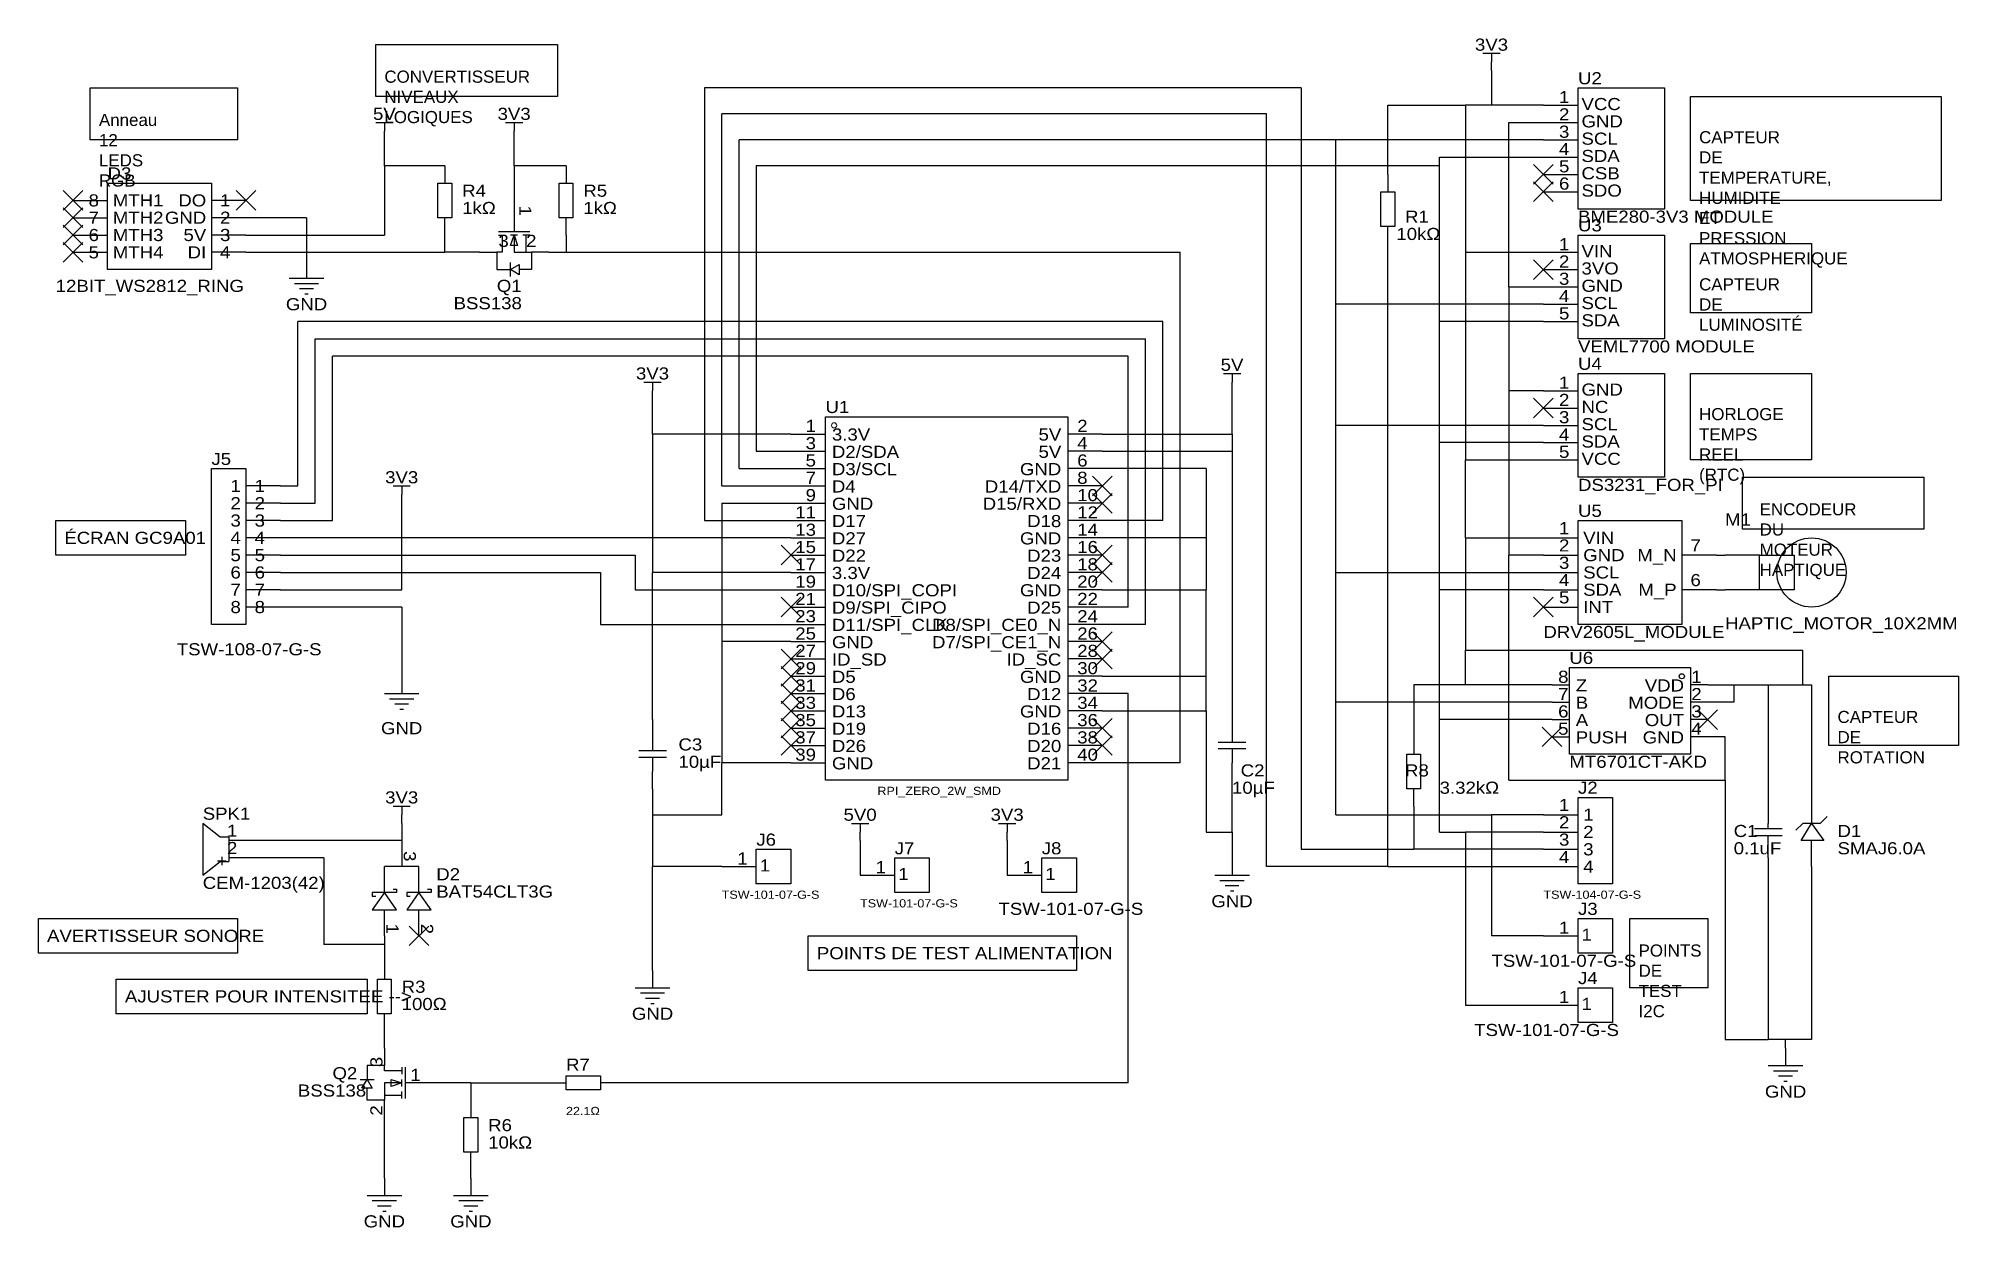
# Model space of a CAD drawing. Header units: millimetres. Extents: x 9 to 291, y 31 to 205.
import ezdxf
from ezdxf.enums import TextEntityAlignment as Align

# ---------------------------------------------------------------- set-up
doc = ezdxf.new("R2010")
doc.units = ezdxf.units.MM
doc.header["$MEASUREMENT"] = 0
doc.styles.get("Standard").update_dxf_attribs({"font": 'arial.ttf'})

msp = doc.modelspace()

# ---------------------------------------------------------------- linework, layer by layer
at = {"color": 1, "true_color": 0x000000}
for points in [[(58.42, 204.47), (85.09, 204.47), (85.09, 196.85), (58.42, 196.85)], [(16.51, 198.12), (38.1, 198.12), (38.1, 190.5), (16.51, 190.5)], [(251.46, 196.85), (288.29, 196.85), (288.29, 181.61), (251.46, 181.61)], [(251.46, 175.26), (269.24, 175.26), (269.24, 165.1), (251.46, 165.1)], [(251.46, 156.21), (269.24, 156.21), (269.24, 143.51), (251.46, 143.51)], [(259.08, 140.97), (285.75, 140.97), (285.75, 133.35), (259.08, 133.35)], [(11.43, 134.62), (30.48, 134.62), (30.48, 129.54), (11.43, 129.54)], [(271.78, 111.76), (290.83, 111.76), (290.83, 101.6), (271.78, 101.6)], [(8.89, 76.2), (38.1, 76.2), (38.1, 71.12), (8.89, 71.12)], [(242.57, 76.2), (254, 76.2), (254, 66.04), (242.57, 66.04)], [(121.92, 73.66), (161.29, 73.66), (161.29, 68.58), (121.92, 68.58)], [(20.32, 67.31), (57.15, 67.31), (57.15, 62.23), (20.32, 62.23)]]:
    msp.add_lwpolyline(points, close=True, dxfattribs=at)
at = {"color": 1, "true_color": 0xa00000}
for points in [[(220.98, 203.2), (223.52, 203.2)], [(222.25, 203.2), (222.25, 201.93)], [(58.42, 193.04), (60.96, 193.04)], [(59.69, 193.04), (59.69, 191.77)], [(77.47, 193.04), (80.01, 193.04)], [(78.74, 193.04), (78.74, 191.77)], [(78.74, 179.07), (78.74, 177.04)], [(76.96, 176.53), (76.96, 173.99), (76.2, 173.99), (76.2, 171.45), (78.23, 171.45)], [(76.45, 177.04), (81.03, 177.04)], [(76.45, 176.53), (77.47, 176.53)], [(79.25, 176.53), (78.23, 176.53)], [(78.74, 176.53), (78.74, 173.99), (81.28, 173.99), (81.28, 171.45), (79.5, 171.45)], [(81.03, 176.53), (80.01, 176.53)], [(80.52, 173.99), (80.52, 176.53)], [(78.23, 170.43), (78.23, 170.94), (78.23, 171.96), (78.23, 172.47)], [(45.72, 170.18), (50.8, 170.18)], [(46.48, 169.42), (50.04, 169.42)], [(47.24, 168.66), (49.28, 168.66)], [(48.01, 167.89), (48.51, 167.89)], [(182.88, 156.21), (185.42, 156.21)], [(184.15, 156.21), (184.15, 154.94)], [(97.79, 154.94), (100.33, 154.94)], [(99.06, 154.94), (99.06, 153.67)], [(60.96, 139.7), (63.5, 139.7)], [(62.23, 139.7), (62.23, 138.43)], [(261.62, 129.54), (256.54, 129.54)], [(261.62, 124.46), (256.54, 124.46)], [(59.69, 109.22), (64.77, 109.22)], [(60.45, 108.46), (64.01, 108.46)], [(61.21, 107.7), (63.25, 107.7)], [(61.98, 106.93), (62.48, 106.93)], [(99.06, 102.87), (99.06, 100.84)], [(182.12, 102.11), (186.18, 102.11)], [(184.15, 104.14), (184.15, 102.11)], [(97.03, 100.84), (101.09, 100.84)], [(101.09, 99.82), (97.03, 99.82)], [(99.06, 99.82), (99.06, 97.79)], [(186.18, 101.09), (182.12, 101.09)], [(184.15, 101.09), (184.15, 99.06)], [(60.96, 92.71), (63.5, 92.71)], [(62.23, 92.71), (62.23, 91.44)], [(271.53, 91.19), (270.51, 90.17), (267.97, 90.17), (266.95, 89.15)], [(36.83, 88.14), (35.56, 88.14), (33.02, 90.17), (33.02, 82.55), (35.56, 84.58), (36.83, 84.58)], [(36.83, 88.14), (36.83, 84.58)], [(128.27, 90.17), (130.81, 90.17)], [(129.54, 90.17), (129.54, 88.9)], [(149.86, 90.17), (152.4, 90.17)], [(151.13, 90.17), (151.13, 88.9)], [(260.86, 89.41), (264.92, 89.41)], [(260.86, 88.39), (264.92, 88.39)], [(262.89, 89.41), (262.89, 90.17)], [(262.89, 87.63), (262.89, 88.39)], [(59.69, 80.01), (59.69, 83.82)], [(64.77, 83.82), (59.69, 83.82)], [(64.77, 80.01), (64.77, 83.82)], [(181.61, 82.55), (186.69, 82.55)], [(182.37, 81.79), (185.93, 81.79)], [(60.96, 80.52), (61.47, 80.52), (61.47, 80.01), (57.91, 80.01), (57.91, 79.5), (58.42, 79.5)], [(66.04, 80.52), (66.55, 80.52), (66.55, 80.01), (62.99, 80.01), (62.99, 79.5), (63.5, 79.5)], [(183.13, 81.03), (185.17, 81.03)], [(183.9, 80.26), (184.4, 80.26)], [(59.69, 76.2), (59.69, 77.47)], [(64.77, 76.2), (64.77, 77.47)], [(96.52, 66.04), (101.6, 66.04)], [(97.28, 65.28), (100.84, 65.28)], [(98.04, 64.52), (100.08, 64.52)], [(98.81, 63.75), (99.31, 63.75)], [(62.23, 53.85), (59.69, 53.85), (59.69, 54.61), (57.15, 54.61), (57.15, 52.58)], [(62.23, 54.36), (62.23, 53.34)], [(62.74, 54.36), (62.74, 49.78)], [(262.89, 54.61), (267.97, 54.61)], [(263.65, 53.85), (267.21, 53.85)], [(56.13, 52.58), (56.64, 52.58), (57.66, 52.58), (58.17, 52.58)], [(62.23, 52.07), (59.69, 52.07), (59.69, 49.53), (57.15, 49.53), (57.15, 51.31)], [(62.23, 51.56), (62.23, 52.58)], [(62.23, 49.78), (62.23, 50.8)], [(64.77, 52.07), (62.74, 52.07)], [(264.41, 53.09), (266.45, 53.09)], [(265.18, 52.32), (265.68, 52.32)], [(59.69, 50.29), (62.23, 50.29)], [(57.15, 35.56), (62.23, 35.56)], [(57.91, 34.8), (61.47, 34.8)], [(58.67, 34.04), (60.71, 34.04)], [(69.85, 35.56), (74.93, 35.56)], [(70.61, 34.8), (74.17, 34.8)], [(71.37, 34.04), (73.41, 34.04)], [(59.44, 33.27), (59.94, 33.27)], [(72.14, 33.27), (72.64, 33.27)]]:
    msp.add_lwpolyline(points, dxfattribs=at)
at = {"color": 1, "true_color": 0x880000}
for points in [[(222.25, 200.66), (222.25, 201.93)], [(229.87, 195.58), (234.95, 195.58)], [(59.69, 190.5), (59.69, 191.77)], [(78.74, 190.5), (78.74, 191.77)], [(229.87, 193.04), (234.95, 193.04)], [(229.87, 190.5), (234.95, 190.5)], [(68.58, 186.69), (68.58, 184.15)], [(86.36, 186.69), (86.36, 184.15)], [(229.87, 187.96), (234.95, 187.96)], [(207.01, 185.42), (207.01, 182.88)], [(229.87, 185.42), (234.95, 185.42)], [(13.97, 181.61), (19.05, 181.61)], [(39.37, 181.61), (34.29, 181.61)], [(78.74, 181.61), (78.74, 179.07)], [(229.87, 182.88), (234.95, 182.88)], [(13.97, 179.07), (19.05, 179.07)], [(39.37, 179.07), (34.29, 179.07)], [(68.58, 176.53), (68.58, 179.07)], [(86.36, 176.53), (86.36, 179.07)], [(207.01, 175.26), (207.01, 177.8)], [(13.97, 176.53), (19.05, 176.53)], [(39.37, 176.53), (34.29, 176.53)], [(13.97, 173.99), (19.05, 173.99)], [(39.37, 173.99), (34.29, 173.99)], [(48.26, 172.72), (48.26, 170.18)], [(73.66, 173.99), (76.2, 173.99)], [(83.82, 173.99), (81.28, 173.99)], [(229.87, 173.99), (234.95, 173.99)], [(229.87, 171.45), (234.95, 171.45)], [(229.87, 168.91), (234.95, 168.91)], [(229.87, 166.37), (234.95, 166.37)], [(229.87, 163.83), (234.95, 163.83)], [(99.06, 152.4), (99.06, 153.67)], [(184.15, 153.67), (184.15, 154.94)], [(229.87, 153.67), (234.95, 153.67)], [(229.87, 151.13), (234.95, 151.13)], [(119.38, 147.32), (124.46, 147.32)], [(165.1, 147.32), (160.02, 147.32)], [(229.87, 148.59), (234.95, 148.59)], [(119.38, 144.78), (124.46, 144.78)], [(165.1, 144.78), (160.02, 144.78)], [(229.87, 146.05), (234.95, 146.05)], [(119.38, 142.24), (124.46, 142.24)], [(165.1, 142.24), (160.02, 142.24)], [(229.87, 143.51), (234.95, 143.51)], [(44.45, 139.7), (39.37, 139.7)], [(62.23, 137.16), (62.23, 138.43)], [(119.38, 139.7), (124.46, 139.7)], [(165.1, 139.7), (160.02, 139.7)], [(44.45, 137.16), (39.37, 137.16)], [(119.38, 137.16), (124.46, 137.16)], [(165.1, 137.16), (160.02, 137.16)], [(44.45, 134.62), (39.37, 134.62)], [(119.38, 134.62), (124.46, 134.62)], [(165.1, 134.62), (160.02, 134.62)], [(44.45, 132.08), (39.37, 132.08)], [(119.38, 132.08), (124.46, 132.08)], [(165.1, 132.08), (160.02, 132.08)], [(229.87, 132.08), (234.95, 132.08)], [(44.45, 129.54), (39.37, 129.54)], [(44.45, 127), (39.37, 127)], [(119.38, 129.54), (124.46, 129.54)], [(119.38, 127), (124.46, 127)], [(165.1, 129.54), (160.02, 129.54)], [(165.1, 127), (160.02, 127)], [(229.87, 129.54), (234.95, 129.54)], [(229.87, 127), (234.95, 127)], [(255.27, 129.54), (250.19, 129.54)], [(44.45, 124.46), (39.37, 124.46)], [(119.38, 124.46), (124.46, 124.46)], [(165.1, 124.46), (160.02, 124.46)], [(229.87, 124.46), (234.95, 124.46)], [(255.27, 124.46), (250.19, 124.46)], [(44.45, 121.92), (39.37, 121.92)], [(119.38, 121.92), (124.46, 121.92)], [(165.1, 121.92), (160.02, 121.92)], [(229.87, 121.92), (234.95, 121.92)], [(119.38, 119.38), (124.46, 119.38)], [(165.1, 119.38), (160.02, 119.38)], [(119.38, 116.84), (124.46, 116.84)], [(165.1, 116.84), (160.02, 116.84)], [(119.38, 114.3), (124.46, 114.3)], [(165.1, 114.3), (160.02, 114.3)], [(62.23, 111.76), (62.23, 109.22)], [(119.38, 111.76), (124.46, 111.76)], [(165.1, 111.76), (160.02, 111.76)], [(231.14, 110.49), (233.68, 110.49)], [(254, 110.49), (251.46, 110.49)], [(119.38, 109.22), (124.46, 109.22)], [(165.1, 109.22), (160.02, 109.22)], [(231.14, 107.95), (233.68, 107.95)], [(254, 107.95), (251.46, 107.95)], [(99.06, 105.41), (99.06, 102.87)], [(119.38, 106.68), (124.46, 106.68)], [(165.1, 106.68), (160.02, 106.68)], [(184.15, 106.68), (184.15, 104.14)], [(231.14, 105.41), (233.68, 105.41)], [(254, 105.41), (251.46, 105.41)], [(119.38, 104.14), (124.46, 104.14)], [(119.38, 101.6), (124.46, 101.6)], [(165.1, 104.14), (160.02, 104.14)], [(165.1, 101.6), (160.02, 101.6)], [(210.82, 102.87), (210.82, 100.33)], [(231.14, 102.87), (233.68, 102.87)], [(254, 102.87), (251.46, 102.87)], [(119.38, 99.06), (124.46, 99.06)], [(165.1, 99.06), (160.02, 99.06)], [(184.15, 96.52), (184.15, 99.06)], [(99.06, 95.25), (99.06, 97.79)], [(210.82, 92.71), (210.82, 95.25)], [(269.24, 93.98), (269.24, 90.17)], [(62.23, 90.17), (62.23, 91.44)], [(229.87, 91.44), (234.95, 91.44)], [(262.89, 92.71), (262.89, 90.17)], [(40.64, 87.63), (36.83, 87.63)], [(129.54, 87.63), (129.54, 88.9)], [(151.13, 87.63), (151.13, 88.9)], [(229.87, 88.9), (234.95, 88.9)], [(262.89, 85.09), (262.89, 87.63)], [(269.24, 83.82), (269.24, 87.63)], [(40.64, 85.09), (36.83, 85.09)], [(62.23, 86.36), (62.23, 83.82)], [(184.15, 85.09), (184.15, 82.55)], [(229.87, 86.36), (234.95, 86.36)], [(109.22, 83.82), (114.3, 83.82)], [(129.54, 82.55), (134.62, 82.55)], [(151.13, 82.55), (156.21, 82.55)], [(229.87, 83.82), (234.95, 83.82)], [(59.69, 73.66), (59.69, 76.2)], [(64.77, 73.66), (64.77, 76.2)], [(229.87, 73.66), (234.95, 73.66)], [(59.69, 69.85), (59.69, 67.31)], [(99.06, 68.58), (99.06, 66.04)], [(59.69, 59.69), (59.69, 62.23)], [(229.87, 63.5), (234.95, 63.5)], [(59.69, 57.15), (59.69, 54.61)], [(265.43, 57.15), (265.43, 54.61)], [(67.31, 52.07), (64.77, 52.07)], [(83.82, 52.07), (86.36, 52.07)], [(93.98, 52.07), (91.44, 52.07)], [(59.69, 46.99), (59.69, 49.53)], [(72.39, 49.53), (72.39, 46.99)], [(72.39, 39.37), (72.39, 41.91)], [(59.69, 38.1), (59.69, 35.56)], [(72.39, 38.1), (72.39, 35.56)]]:
    msp.add_lwpolyline(points, dxfattribs=at)
at = {"color": 1, "true_color": 0xff0000}
for points in [[(222.25, 200.66), (222.25, 195.58)], [(207.01, 195.58), (218.44, 195.58)], [(207.01, 185.42), (207.01, 195.58)], [(218.44, 195.58), (218.44, 173.99)], [(222.25, 195.58), (218.44, 195.58)], [(229.87, 195.58), (222.25, 195.58)], [(59.69, 186.69), (59.69, 190.5)], [(78.74, 186.69), (78.74, 190.5)], [(68.58, 186.69), (59.69, 186.69)], [(59.69, 186.69), (59.69, 176.53)], [(86.36, 186.69), (78.74, 186.69)], [(78.74, 186.69), (78.74, 181.61)], [(39.37, 176.53), (59.69, 176.53)], [(218.44, 173.99), (218.44, 143.51)], [(218.44, 173.99), (229.87, 173.99)], [(99.06, 147.32), (99.06, 152.4)], [(184.15, 147.32), (184.15, 153.67)], [(99.06, 147.32), (99.06, 127)], [(119.38, 147.32), (99.06, 147.32)], [(165.1, 147.32), (184.15, 147.32)], [(184.15, 147.32), (184.15, 144.78)], [(165.1, 144.78), (184.15, 144.78)], [(184.15, 144.78), (184.15, 106.68)], [(218.44, 132.08), (218.44, 143.51)], [(218.44, 143.51), (229.87, 143.51)], [(62.23, 124.46), (62.23, 137.16)], [(218.44, 132.08), (229.87, 132.08)], [(218.44, 132.08), (218.44, 115.57)], [(99.06, 105.41), (99.06, 127)], [(119.38, 127), (99.06, 127)], [(44.45, 124.46), (62.23, 124.46)], [(218.44, 115.57), (267.97, 115.57)], [(218.44, 110.49), (218.44, 115.57)], [(267.97, 110.49), (267.97, 115.57)], [(218.44, 110.49), (210.82, 110.49)], [(210.82, 110.49), (210.82, 102.87)], [(231.14, 110.49), (218.44, 110.49)], [(254, 110.49), (257.81, 110.49)], [(257.81, 110.49), (262.89, 110.49)], [(257.81, 110.49), (257.81, 107.95)], [(262.89, 110.49), (267.97, 110.49)], [(262.89, 110.49), (262.89, 92.71)], [(267.97, 110.49), (269.24, 110.49)], [(269.24, 110.49), (269.24, 93.98)], [(257.81, 107.95), (254, 107.95)], [(62.23, 87.63), (40.64, 87.63)], [(62.23, 90.17), (62.23, 87.63)], [(62.23, 87.63), (62.23, 86.36)], [(129.54, 87.63), (129.54, 82.55)], [(151.13, 87.63), (151.13, 82.55)]]:
    msp.add_lwpolyline(points, dxfattribs=at)
at = {"color": 1, "true_color": 0x008800}
for points in [[(106.68, 198.12), (106.68, 134.62)], [(194.31, 198.12), (106.68, 198.12)], [(194.31, 198.12), (194.31, 86.36)], [(109.22, 139.7), (109.22, 194.31)], [(189.23, 194.31), (109.22, 194.31)], [(189.23, 83.82), (189.23, 194.31)], [(68.58, 173.99), (68.58, 176.53)], [(86.36, 176.53), (86.36, 173.99)], [(207.01, 83.82), (207.01, 175.26)], [(39.37, 173.99), (68.58, 173.99)], [(73.66, 173.99), (68.58, 173.99)], [(83.82, 173.99), (86.36, 173.99)], [(86.36, 173.99), (176.53, 173.99)], [(176.53, 99.06), (176.53, 173.99)], [(173.99, 163.83), (46.99, 163.83)], [(46.99, 139.7), (46.99, 163.83)], [(173.99, 134.62), (173.99, 163.83)], [(49.53, 137.16), (49.53, 161.29)], [(49.53, 161.29), (171.45, 161.29)], [(171.45, 119.38), (171.45, 161.29)], [(52.07, 134.62), (52.07, 158.75)], [(168.91, 158.75), (52.07, 158.75)], [(168.91, 121.92), (168.91, 158.75)], [(44.45, 139.7), (46.99, 139.7)], [(109.22, 139.7), (119.38, 139.7)], [(44.45, 137.16), (49.53, 137.16)], [(44.45, 134.62), (52.07, 134.62)], [(106.68, 134.62), (119.38, 134.62)], [(173.99, 134.62), (165.1, 134.62)], [(119.38, 132.08), (44.45, 132.08)], [(44.45, 129.54), (96.52, 129.54)], [(44.45, 127), (91.44, 127)], [(91.44, 127), (91.44, 119.38)], [(96.52, 129.54), (96.52, 124.46)], [(255.27, 129.54), (256.54, 129.54)], [(96.52, 124.46), (119.38, 124.46)], [(255.27, 124.46), (256.54, 124.46)], [(168.91, 121.92), (165.1, 121.92)], [(91.44, 119.38), (119.38, 119.38)], [(171.45, 119.38), (165.1, 119.38)], [(168.91, 109.22), (165.1, 109.22)], [(168.91, 52.07), (168.91, 109.22)], [(176.53, 99.06), (165.1, 99.06)], [(210.82, 92.71), (210.82, 86.36)], [(50.8, 85.09), (40.64, 85.09)], [(50.8, 85.09), (50.8, 72.39)], [(194.31, 86.36), (210.82, 86.36)], [(229.87, 86.36), (210.82, 86.36)], [(207.01, 83.82), (189.23, 83.82)], [(207.01, 83.82), (229.87, 83.82)], [(59.69, 73.66), (59.69, 72.39)], [(59.69, 72.39), (50.8, 72.39)], [(59.69, 72.39), (59.69, 69.85)], [(59.69, 57.15), (59.69, 59.69)], [(72.39, 52.07), (67.31, 52.07)], [(72.39, 52.07), (83.82, 52.07)], [(72.39, 52.07), (72.39, 49.53)], [(168.91, 52.07), (93.98, 52.07)]]:
    msp.add_lwpolyline(points, dxfattribs=at)
at = {"color": 1, "true_color": 0xa00000}
for points in [[(234.95, 198.12), (247.65, 198.12), (247.65, 180.34), (234.95, 180.34)], [(34.29, 171.45), (19.05, 171.45), (19.05, 184.15), (34.29, 184.15)], [(67.56, 179.07), (67.56, 184.15), (69.6, 184.15), (69.6, 179.07)], [(85.34, 179.07), (85.34, 184.15), (87.38, 184.15), (87.38, 179.07)], [(205.99, 177.8), (205.99, 182.88), (208.03, 182.88), (208.03, 177.8)], [(78.74, 176.53), (79.25, 175.01), (78.23, 175.01)], [(234.95, 176.53), (247.65, 176.53), (247.65, 161.29), (234.95, 161.29)], [(78.23, 171.45), (79.5, 172.21), (79.5, 170.69)], [(234.95, 156.21), (247.65, 156.21), (247.65, 140.97), (234.95, 140.97)], [(124.46, 149.86), (160.02, 149.86), (160.02, 96.52), (124.46, 96.52)], [(39.37, 119.38), (34.29, 119.38), (34.29, 142.24), (39.37, 142.24)], [(234.95, 134.62), (250.19, 134.62), (250.19, 119.38), (234.95, 119.38)], [(266.7, 124.46), (261.62, 124.46), (261.62, 129.54), (266.7, 129.54)], [(251.46, 100.33), (233.68, 100.33), (233.68, 113.03), (251.46, 113.03)], [(209.8, 95.25), (209.8, 100.33), (211.84, 100.33), (211.84, 95.25)], [(234.95, 93.98), (240.03, 93.98), (240.03, 81.28), (234.95, 81.28)], [(267.72, 87.63), (269.24, 90.17), (271.02, 87.63)], [(114.3, 86.36), (119.38, 86.36), (119.38, 81.28), (114.3, 81.28)], [(134.62, 85.09), (139.7, 85.09), (139.7, 80.01), (134.62, 80.01)], [(156.21, 85.09), (161.29, 85.09), (161.29, 80.01), (156.21, 80.01)], [(61.47, 77.47), (59.69, 80.01), (57.91, 77.47)], [(66.55, 77.47), (64.77, 80.01), (62.99, 77.47)], [(234.95, 76.2), (240.03, 76.2), (240.03, 71.12), (234.95, 71.12)], [(58.67, 62.23), (58.67, 67.31), (60.71, 67.31), (60.71, 62.23)], [(234.95, 66.04), (240.03, 66.04), (240.03, 60.96), (234.95, 60.96)], [(57.15, 52.58), (57.91, 51.31), (56.39, 51.31)], [(62.23, 52.07), (60.71, 51.56), (60.71, 52.58)], [(86.36, 53.09), (91.44, 53.09), (91.44, 51.05), (86.36, 51.05)], [(71.37, 41.91), (71.37, 46.99), (73.41, 46.99), (73.41, 41.91)]]:
    msp.add_lwpolyline(points, close=True, dxfattribs=at)
at = {"color": 1, "true_color": 0x333333}
for points in [[(224.79, 168.91), (224.79, 193.04)], [(224.79, 193.04), (229.87, 193.04)], [(224.79, 168.91), (224.79, 153.67)], [(224.79, 168.91), (229.87, 168.91)], [(224.79, 153.67), (224.79, 129.54)], [(229.87, 153.67), (224.79, 153.67)], [(224.79, 96.52), (224.79, 129.54)], [(229.87, 129.54), (224.79, 129.54)], [(256.54, 102.87), (254, 102.87)], [(256.54, 96.52), (256.54, 102.87)], [(224.79, 96.52), (256.54, 96.52)], [(256.54, 96.52), (256.54, 58.42)], [(262.89, 85.09), (262.89, 58.42)], [(269.24, 83.82), (269.24, 58.42)], [(256.54, 58.42), (262.89, 58.42)], [(265.43, 58.42), (262.89, 58.42)], [(265.43, 57.15), (265.43, 58.42)], [(269.24, 58.42), (265.43, 58.42)]]:
    msp.add_lwpolyline(points, dxfattribs=at)
at = {"color": 1, "true_color": 0xcc33cc}
for points in [[(111.76, 142.24), (111.76, 190.5)], [(199.39, 190.5), (111.76, 190.5)], [(199.39, 166.37), (199.39, 190.5)], [(229.87, 190.5), (199.39, 190.5)], [(229.87, 166.37), (199.39, 166.37)], [(199.39, 148.59), (199.39, 166.37)], [(229.87, 148.59), (199.39, 148.59)], [(199.39, 127), (199.39, 148.59)], [(111.76, 142.24), (119.38, 142.24)], [(199.39, 127), (229.87, 127)], [(199.39, 107.95), (199.39, 127)], [(231.14, 107.95), (199.39, 107.95)], [(199.39, 91.44), (199.39, 107.95)], [(199.39, 91.44), (222.25, 91.44)], [(222.25, 91.44), (222.25, 73.66)], [(229.87, 91.44), (222.25, 91.44)], [(229.87, 73.66), (222.25, 73.66)]]:
    msp.add_lwpolyline(points, dxfattribs=at)
at = {"color": 1, "true_color": 0xff9900}
for points in [[(214.63, 186.69), (114.3, 186.69)], [(114.3, 186.69), (114.3, 144.78)], [(214.63, 186.69), (214.63, 187.96)], [(214.63, 187.96), (229.87, 187.96)], [(214.63, 163.83), (214.63, 186.69)], [(229.87, 163.83), (214.63, 163.83)], [(214.63, 146.05), (214.63, 163.83)], [(114.3, 144.78), (119.38, 144.78)], [(229.87, 146.05), (214.63, 146.05)], [(214.63, 124.46), (214.63, 146.05)], [(229.87, 124.46), (214.63, 124.46)], [(214.63, 105.41), (214.63, 124.46)], [(231.14, 105.41), (214.63, 105.41)], [(214.63, 88.9), (214.63, 105.41)], [(214.63, 88.9), (218.44, 88.9)], [(218.44, 88.9), (218.44, 63.5)], [(229.87, 88.9), (218.44, 88.9)], [(218.44, 63.5), (229.87, 63.5)]]:
    msp.add_lwpolyline(points, dxfattribs=at)
at = {"color": 1, "true_color": 0x999999}
for points in [[(231.31, 186.86), (228.43, 183.98)], [(228.43, 186.86), (231.31, 183.98)], [(231.31, 184.32), (228.43, 181.44)], [(228.43, 184.32), (231.31, 181.44)], [(15.41, 183.05), (12.53, 180.17)], [(12.53, 183.05), (15.41, 180.17)], [(15.41, 180.51), (12.53, 177.63)], [(12.53, 180.51), (15.41, 177.63)], [(40.81, 183.05), (37.93, 180.17)], [(37.93, 183.05), (40.81, 180.17)], [(15.41, 177.97), (12.53, 175.09)], [(12.53, 177.97), (15.41, 175.09)], [(15.41, 175.43), (12.53, 172.55)], [(12.53, 175.43), (15.41, 172.55)], [(231.31, 172.89), (228.43, 170.01)], [(228.43, 172.89), (231.31, 170.01)], [(231.31, 152.57), (228.43, 149.69)], [(228.43, 152.57), (231.31, 149.69)], [(166.54, 141.14), (163.66, 138.26)], [(163.66, 141.14), (166.54, 138.26)], [(166.54, 138.6), (163.66, 135.72)], [(163.66, 138.6), (166.54, 135.72)], [(120.82, 130.98), (117.94, 128.1)], [(117.94, 130.98), (120.82, 128.1)], [(166.54, 130.98), (163.66, 128.1)], [(163.66, 130.98), (166.54, 128.1)], [(166.54, 128.44), (163.66, 125.56)], [(163.66, 128.44), (166.54, 125.56)], [(120.82, 123.36), (117.94, 120.48)], [(117.94, 123.36), (120.82, 120.48)], [(231.31, 123.36), (228.43, 120.48)], [(228.43, 123.36), (231.31, 120.48)], [(120.82, 115.74), (117.94, 112.86)], [(117.94, 115.74), (120.82, 112.86)], [(166.54, 118.28), (163.66, 115.4)], [(163.66, 118.28), (166.54, 115.4)], [(166.54, 115.74), (163.66, 112.86)], [(163.66, 115.74), (166.54, 112.86)], [(120.82, 113.2), (117.94, 110.32)], [(117.94, 113.2), (120.82, 110.32)], [(120.82, 110.66), (117.94, 107.78)], [(117.94, 110.66), (120.82, 107.78)], [(120.82, 108.12), (117.94, 105.24)], [(117.94, 108.12), (120.82, 105.24)], [(120.82, 105.58), (117.94, 102.7)], [(117.94, 105.58), (120.82, 102.7)], [(166.54, 105.58), (163.66, 102.7)], [(163.66, 105.58), (166.54, 102.7)], [(255.44, 106.85), (252.56, 103.97)], [(252.56, 106.85), (255.44, 103.97)], [(120.82, 103.04), (117.94, 100.16)], [(117.94, 103.04), (120.82, 100.16)], [(166.54, 103.04), (163.66, 100.16)], [(163.66, 103.04), (166.54, 100.16)], [(232.58, 104.31), (229.7, 101.43)], [(229.7, 104.31), (232.58, 101.43)], [(66.21, 75.1), (63.33, 72.22)], [(63.33, 75.1), (66.21, 72.22)]]:
    msp.add_lwpolyline(points, dxfattribs=at)
at = {"color": 1, "true_color": 0x000000}
for points in [[(48.26, 179.07), (39.37, 179.07)], [(48.26, 179.07), (48.26, 172.72)], [(180.34, 142.24), (165.1, 142.24)], [(180.34, 142.24), (180.34, 132.08)], [(109.22, 137.16), (109.22, 116.84)], [(109.22, 137.16), (119.38, 137.16)], [(180.34, 132.08), (165.1, 132.08)], [(180.34, 132.08), (180.34, 124.46)], [(165.1, 124.46), (180.34, 124.46)], [(180.34, 111.76), (180.34, 124.46)], [(62.23, 121.92), (44.45, 121.92)], [(62.23, 121.92), (62.23, 111.76)], [(109.22, 116.84), (109.22, 99.06)], [(119.38, 116.84), (109.22, 116.84)], [(165.1, 111.76), (180.34, 111.76)], [(180.34, 106.68), (180.34, 111.76)], [(165.1, 106.68), (180.34, 106.68)], [(180.34, 106.68), (180.34, 88.9)], [(109.22, 91.44), (109.22, 99.06)], [(119.38, 99.06), (109.22, 99.06)], [(184.15, 88.9), (184.15, 96.52)], [(99.06, 95.25), (99.06, 91.44)], [(99.06, 91.44), (109.22, 91.44)], [(99.06, 91.44), (99.06, 83.82)], [(180.34, 88.9), (184.15, 88.9)], [(184.15, 88.9), (184.15, 85.09)], [(109.22, 83.82), (99.06, 83.82)], [(99.06, 68.58), (99.06, 83.82)], [(59.69, 38.1), (59.69, 46.99)], [(72.39, 38.1), (72.39, 39.37)]]:
    msp.add_lwpolyline(points, dxfattribs=at)
at = {"color": 1, "lineweight": 0, "true_color": 0xa00000}
msp.add_circle((125.73, 148.59), 0.381, dxfattribs=at)
at = {"true_color": 0x000000}
for centre, major_axis in [((269.24, 127), (0, 5.08)), ((250.19, 111.76), (0, 0.381))]:
    msp.add_ellipse(centre, major_axis=major_axis, ratio=1, dxfattribs=at)

# ---------------------------------------------------------------- texts
at = {"color": 1, "true_color": 0x000080, "width": 1.1}
for s, p in [('3V3', (222.25, 204.47)), ('5V', (59.69, 194.31)), ('3V3', (78.74, 194.31)), ('GND', (48.26, 166.37)), ('5V', (184.15, 157.48)), ('3V3', (99.06, 156.21)), ('3V3', (62.23, 140.97)), ('GND', (62.23, 104.14)), ('3V3', (62.23, 93.98)), ('5V0', (129.54, 91.44)), ('3V3', (151.13, 91.44)), ('GND', (184.15, 78.74)), ('GND', (99.06, 62.23)), ('GND', (265.43, 50.8)), ('GND', (59.69, 31.75)), ('GND', (72.39, 31.75))]:
    msp.add_text(s, height=1.778, dxfattribs=at).set_placement(p, align=Align.MIDDLE_CENTER)
at = {"color": 1, "true_color": 0x0000ff, "width": 1.1}
for s, p in [('U2', (234.95, 198.12)), ('D3', (19.05, 184.15)), ('R4', (71.12, 181.61)), ('R5', (88.9, 181.61)), ('1kΩ', (71.12, 179.07)), ('1kΩ', (88.9, 179.07)), ('10kΩ', (208.28, 175.26)), ('R1', (209.55, 177.8)), ('U3', (234.95, 176.53)), ('BME280-3V3 MODULE', (234.95, 177.8)), ('12BIT_WS2812_RING', (11.43, 167.64)), ('Q1', (76.2, 167.64)), ('BSS138', (69.85, 165.1)), ('VEML7700 MODULE', (234.95, 158.75)), ('U4', (234.95, 156.21)), ('U1', (124.46, 149.86)), ('J5', (34.29, 142.24)), ('DS3231_FOR_PI', (234.95, 138.43)), ('U5', (234.95, 134.62)), ('M1', (256.54, 133.35)), ('DRV2605L_MODULE', (229.87, 116.84)), ('HAPTIC_MOTOR_10X2MM', (256.54, 118.11)), ('TSW-108-07-G-S', (29.21, 114.3)), ('U6', (233.68, 113.03)), ('C3', (102.87, 100.33)), ('10µF', (102.87, 97.79)), ('C2', (185.42, 96.52)), ('R8', (209.55, 96.52)), ('MT6701CT-AKD', (233.68, 97.79)), ('10µF', (184.15, 93.98)), ('3.32kΩ', (214.63, 93.98)), ('J2', (234.95, 93.98)), ('SPK1', (33.02, 90.17)), ('0.1uF', (257.81, 85.09)), ('C1', (257.81, 87.63)), ('SMAJ6.0A', (273.05, 85.09)), ('D1', (273.05, 87.63)), ('CEM-1203(42)', (33.02, 80.01)), ('D2', (67.31, 81.28)), ('BAT54CLT3G', (67.31, 78.74)), ('R3', (62.23, 64.77)), ('100Ω', (62.23, 62.23)), ('Q2', (52.07, 52.07)), ('R7', (86.36, 53.34)), ('BSS138', (46.99, 49.53)), ('R6', (74.93, 44.45)), ('10kΩ', (74.93, 41.91))]:
    msp.add_text(s, height=1.778, dxfattribs=at).set_placement(p, align=Align.BOTTOM_LEFT)
at = {"color": 1, "true_color": 0x000000, "width": 1.1}
for s, height, p in [('1', 1.78, (233.68, 195.35)), ('2', 1.78, (233.68, 192.81)), ('3', 1.78, (233.68, 190.27)), ('4', 1.78, (233.68, 187.73)), ('5', 1.78, (233.68, 185.19)), ('6', 1.78, (233.68, 182.65)), ('2', 1.78, (82.02, 174.24)), ('1', 1.78, (233.68, 173.76)), ('2', 1.78, (233.68, 171.22)), ('3', 1.78, (233.68, 168.68)), ('4', 1.78, (233.68, 166.14)), ('5', 1.78, (233.68, 163.6)), ('1', 1.78, (233.68, 153.44)), ('2', 1.78, (233.68, 150.9)), ('3', 1.78, (233.68, 148.36)), ('3', 1.78, (123.06, 144.55)), ('1', 1.78, (123.06, 147.09)), ('5V', 1.778, (159.08, 145.82)), ('4', 1.78, (233.68, 145.82)), ('5', 1.78, (123.06, 142.01)), ('5V', 1.778, (159.08, 143.28)), ('5', 1.78, (233.68, 143.28)), ('7', 1.78, (123.06, 139.47)), ('GND', 1.778, (159.08, 140.74)), ('9', 1.78, (123.06, 136.93)), ('D14/TXD', 1.778, (159.08, 138.2)), ('11', 1.778, (123.06, 134.39)), ('D15/RXD', 1.778, (159.08, 135.66)), ('D18', 1.778, (159.08, 133.12)), ('13', 1.778, (123.06, 131.85)), ('GND', 1.778, (159.08, 130.58)), ('1', 1.78, (233.68, 132.08)), ('15', 1.778, (123.06, 129.31)), ('D23', 1.778, (159.08, 128.04)), ('2', 1.78, (233.68, 129.54)), ('17', 1.778, (123.06, 126.77)), ('D24', 1.778, (159.08, 125.5)), ('3', 1.78, (233.68, 127)), ('19', 1.778, (123.06, 124.23)), ('GND', 1.778, (159.08, 122.96)), ('4', 1.78, (233.68, 124.46)), ('5', 1.78, (233.68, 121.92)), ('21', 1.778, (123.06, 121.69)), ('23', 1.778, (123.06, 119.15)), ('D25', 1.778, (159.08, 120.42)), ('25', 1.778, (123.06, 116.61)), ('D8/SPI_CE0_N', 1.778, (159.08, 117.88)), ('27', 1.778, (123.06, 114.07)), ('D7/SPI_CE1_N', 1.778, (159.08, 115.34)), ('29', 1.778, (123.06, 111.53)), ('ID_SC', 1.778, (159.08, 112.8)), ('31', 1.778, (123.06, 108.99)), ('GND', 1.778, (159.08, 110.26)), ('D12', 1.778, (159.08, 107.72)), ('8', 1.78, (233.55, 110.26)), ('7', 1.78, (233.55, 107.72)), ('VDD', 1.778, (250.52, 108.99)), ('33', 1.778, (123.06, 106.45)), ('GND', 1.778, (159.08, 105.18)), ('6', 1.78, (233.55, 105.18)), ('MODE', 1.778, (250.52, 106.45)), ('35', 1.778, (123.06, 103.91)), ('D16', 1.778, (159.08, 102.64)), ('5', 1.78, (233.55, 102.64)), ('OUT', 1.778, (250.52, 103.91)), ('37', 1.778, (123.06, 101.37)), ('D20', 1.778, (159.08, 100.1)), ('GND', 1.778, (250.52, 101.37)), ('39', 1.778, (123.06, 98.83)), ('D21', 1.778, (159.08, 97.56)), ('1', 1.78, (233.68, 91.44)), ('2', 1.78, (233.68, 88.9)), ('2', 1.78, (38.1, 85.12)), ('1', 1.78, (38.1, 87.66)), ('3', 1.78, (233.68, 86.36)), ('1', 1.78, (113.03, 83.59)), ('1', 1.78, (133.35, 82.32)), ('1', 1.78, (154.94, 82.32)), ('4', 1.78, (233.68, 83.82)), ('1', 1.78, (233.68, 73.43)), ('1', 1.78, (233.68, 63.27)), ('1', 1.78, (65.02, 51.84))]:
    msp.add_text(s, height=height, dxfattribs=at).set_placement(p, align=Align.BOTTOM_RIGHT)
for s, height, p in [('VCC', 1.778, (235.46, 194.33)), ('GND', 1.778, (235.46, 191.79)), ('SCL', 1.778, (235.46, 189.25)), ('SDA', 1.778, (235.46, 186.71)), ('CSB', 1.778, (235.46, 184.17)), ('SDO', 1.778, (235.46, 181.63)), ('3', 1.78, (76.43, 174.24)), ('VIN', 1.778, (235.46, 172.74)), ('3VO', 1.778, (235.46, 170.2)), ('GND', 1.778, (235.46, 167.66)), ('SCL', 1.778, (235.46, 165.12)), ('SDA', 1.778, (235.46, 162.58)), ('GND', 1.778, (235.46, 152.42)), ('SCL', 1.778, (235.46, 147.34)), ('NC', 1.778, (235.46, 149.88)), ('3.3V', 1.778, (125.4, 145.82)), ('4', 1.78, (161.42, 144.55)), ('2', 1.78, (161.42, 147.09)), ('SDA', 1.778, (235.46, 144.8)), ('D2/SDA', 1.778, (125.4, 143.28)), ('6', 1.78, (161.42, 142.01)), ('VCC', 1.778, (235.46, 142.26)), ('D3/SCL', 1.778, (125.4, 140.74)), ('8', 1.78, (161.42, 139.47)), ('D4', 1.778, (125.4, 138.2)), ('10', 1.778, (161.42, 136.93)), ('GND', 1.778, (125.4, 135.66)), ('D17', 1.778, (125.4, 133.12)), ('12', 1.778, (161.42, 134.39)), ('D27', 1.778, (125.4, 130.58)), ('14', 1.778, (161.42, 131.85)), ('D22', 1.778, (125.4, 128.04)), ('16', 1.778, (161.42, 129.31)), ('7', 1.78, (251.46, 129.54)), ('3.3V', 1.778, (125.4, 125.5)), ('18', 1.778, (161.42, 126.77)), ('D10/SPI_COPI', 1.778, (125.4, 122.96)), ('20', 1.778, (161.42, 124.23)), ('6', 1.78, (251.46, 124.46)), ('D9/SPI_CIPO', 1.778, (125.4, 120.42)), ('22', 1.778, (161.42, 121.69)), ('24', 1.778, (161.42, 119.15)), ('D11/SPI_CLK', 1.778, (125.4, 117.88)), ('26', 1.778, (161.42, 116.61)), ('GND', 1.778, (125.4, 115.34)), ('28', 1.778, (161.42, 114.07)), ('ID_SD', 1.778, (125.4, 112.8)), ('30', 1.778, (161.42, 111.53)), ('D5', 1.778, (125.4, 110.26)), ('D6', 1.778, (125.4, 107.72)), ('32', 1.778, (161.42, 108.99)), ('Z', 1.78, (234.62, 108.99)), ('2', 1.78, (251.59, 107.72)), ('1', 1.78, (251.59, 110.26)), ('D13', 1.778, (125.4, 105.18)), ('34', 1.778, (161.42, 106.45)), ('B', 1.78, (234.62, 106.45)), ('3', 1.78, (251.59, 105.18)), ('D19', 1.778, (125.4, 102.64)), ('36', 1.778, (161.42, 103.91)), ('A', 1.78, (234.62, 103.91)), ('4', 1.78, (251.59, 102.64)), ('D26', 1.778, (125.4, 100.1)), ('38', 1.778, (161.42, 101.37)), ('PUSH', 1.778, (234.62, 101.37)), ('GND', 1.778, (125.4, 97.56)), ('40', 1.778, (161.42, 98.83)), ('RPI_ZERO_2W_SMD', 1.2002, (132.08, 93.98)), ('1', 1.78, (114.81, 82.57)), ('1', 1.78, (135.13, 81.3)), ('1', 1.78, (156.72, 81.3)), ('TSW-101-07-G-S', 1.2002, (109.22, 78.74)), ('TSW-101-07-G-S', 1.2002, (129.54, 77.47)), ('TSW-104-07-G-S', 1.2002, (229.87, 78.74)), ('1', 1.78, (235.46, 72.41)), ('1', 1.78, (235.46, 62.25)), ('22.1Ω', 1.2, (86.36, 46.99))]:
    msp.add_text(s, height=height, dxfattribs=at).set_placement(p, align=Align.BOTTOM_LEFT)
for s, height, p in [('8', 1.78, (17.78, 181.61)), ('DO', 1.778, (33.53, 181.61)), ('7', 1.78, (17.78, 179.07)), ('GND', 1.778, (33.53, 179.07)), ('5', 1.78, (17.78, 173.99)), ('6', 1.78, (17.78, 176.53)), ('5V', 1.778, (33.53, 176.53)), ('DI', 1.778, (33.53, 173.99)), ('1', 1.78, (38.61, 139.7)), ('3', 1.78, (38.61, 134.62)), ('2', 1.78, (38.61, 137.16)), ('4', 1.78, (38.61, 132.08)), ('5', 1.78, (38.61, 129.54)), ('M_N', 1.778, (249.43, 129.54)), ('6', 1.78, (38.61, 127)), ('7', 1.78, (38.61, 124.46)), ('M_P', 1.778, (249.43, 124.46)), ('8', 1.78, (38.61, 121.92))]:
    msp.add_text(s, height=height, dxfattribs=at).set_placement(p, align=Align.MIDDLE_RIGHT)
for s, height, p in [('MTH1', 1.778, (19.81, 181.61)), ('1', 1.78, (35.56, 181.61)), ('MTH2', 1.778, (19.81, 179.07)), ('2', 1.78, (35.56, 179.07)), ('MTH3', 1.778, (19.81, 176.53)), ('MTH4', 1.778, (19.81, 173.99)), ('4', 1.78, (35.56, 173.99)), ('3', 1.78, (35.56, 176.53)), ('1', 1.78, (40.64, 139.7)), ('3', 1.78, (40.64, 134.62)), ('2', 1.78, (40.64, 137.16)), ('ÉCRAN GC9A01', 1.778, (12.7, 132.08)), ('4', 1.78, (40.64, 132.08)), ('VIN', 1.778, (235.71, 132.08)), ('5', 1.78, (40.64, 129.54)), ('GND', 1.778, (235.71, 129.54)), ('6', 1.78, (40.64, 127)), ('SCL', 1.778, (235.71, 127)), ('7', 1.78, (40.64, 124.46)), ('SDA', 1.778, (235.71, 124.46)), ('8', 1.78, (40.64, 121.92)), ('INT', 1.778, (235.71, 121.92)), ('1', 1.78, (235.71, 91.44)), ('2', 1.78, (235.71, 88.9)), ('4', 1.78, (235.71, 83.82)), ('3', 1.78, (235.71, 86.36)), ('AVERTISSEUR SONORE', 1.778, (10.16, 73.66)), ('POINTS DE TEST ALIMENTATION', 1.778, (123.19, 71.12)), ('AJUSTER POUR INTENSITEE \xad\xad>', 1.778, (21.59, 64.77))]:
    msp.add_text(s, height=height, dxfattribs=at).set_placement(p, align=Align.MIDDLE_LEFT)
for s, rotation, p in [('1', 270, (78.97, 179.32)), ('3', 270, (62, 84.58)), ('2', 90, (59.94, 48.79))]:
    msp.add_text(s, height=1.78, rotation=rotation, dxfattribs=at).set_placement(p, align=Align.BOTTOM_RIGHT)
at = {"color": 1, "true_color": 0x000080, "width": 1.1}
for s, p in [('J6', (114.3, 86.36)), ('J7', (134.62, 85.09)), ('J8', (156.21, 85.09)), ('TSW-101-07-G-S', (149.86, 76.2)), ('J3', (234.95, 76.2)), ('TSW-101-07-G-S', (222.25, 68.58)), ('J4', (234.95, 66.04)), ('TSW-101-07-G-S', (219.71, 58.42))]:
    msp.add_text(s, height=1.778, dxfattribs=at).set_placement(p, align=Align.BOTTOM_LEFT)
msp.add_text('+', height=1.78, rotation=180, dxfattribs=at).set_placement((36.64, 86.03), align=Align.BOTTOM_LEFT)
at = {"color": 1, "true_color": 0x000000, "width": 1.1}
for s, rotation, p in [('1', 270, (59.46, 75.44)), ('2', 270, (64.54, 75.44)), ('3', 90, (59.94, 54.38))]:
    msp.add_text(s, height=1.78, rotation=rotation, dxfattribs=at).set_placement(p, align=Align.BOTTOM_LEFT)
at = {"char_height": 1.778, "width": 1.1, "attachment_point": 1}
for s, insert in [('CONVERTISSEUR\\PNIVEAUX LOGIQUES', (59.69, 200.66)), ('Anneau 12 LEDS\\PRGB', (17.78, 194.31)), ('CAPTEUR DE TEMPERATURE,\\PHUMIDITE ET PRESSION\\PATMOSPHERIQUE', (252.73, 191.77)), ('CAPTEUR DE\\PLUMINOSITÉ', (252.73, 170.18)), ('HORLOGE\\PTEMPS REEL\\P(RTC)', (252.73, 151.13)), ('ENCODEUR DU\\PMOTEUR HAPTIQUE', (261.62, 137.16)), ('CAPTEUR DE\\PROTATION', (273.05, 106.68)), ('POINTS\\PDE TEST\\PI2C', (243.84, 72.39))]:
    msp.add_mtext(s, dxfattribs=dict(at, insert=insert))

doc.saveas('drawing.dxf')
